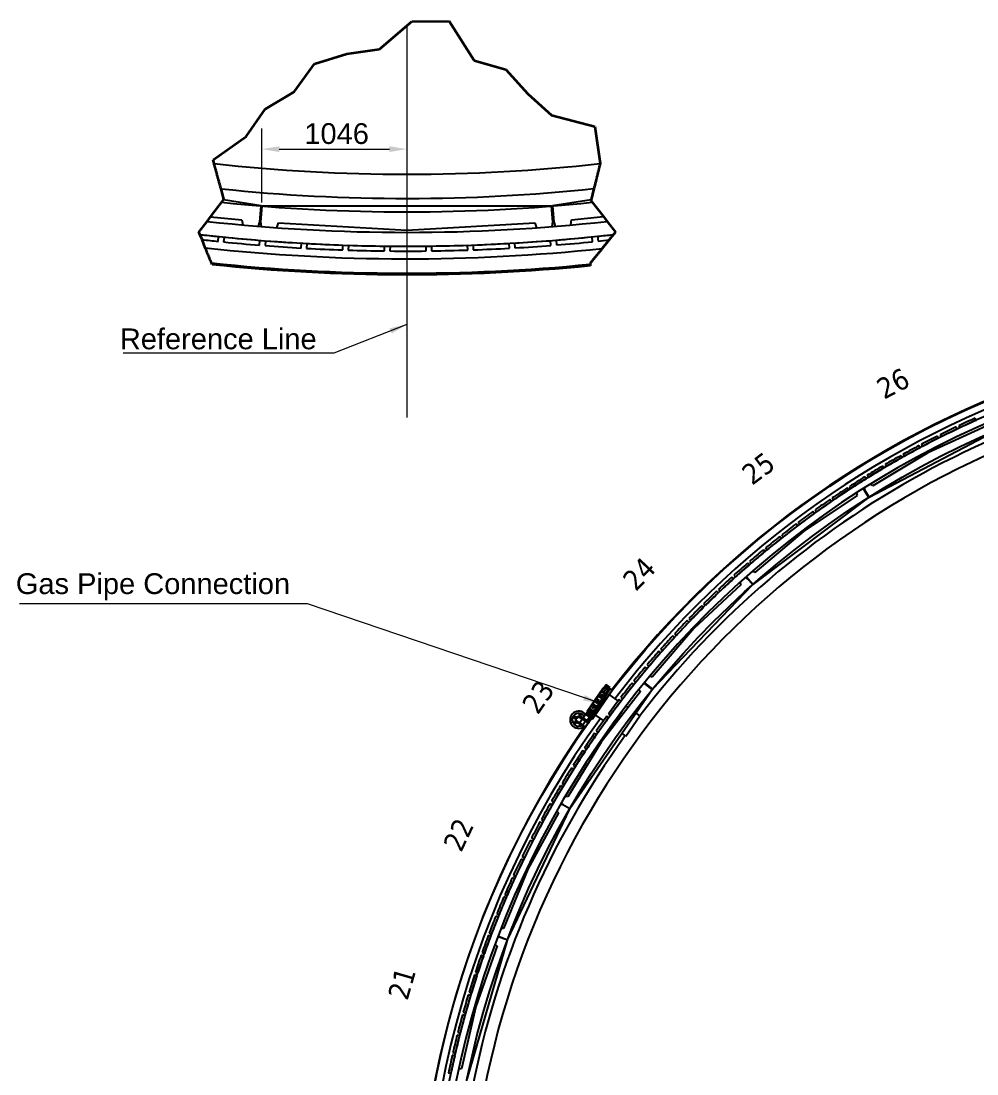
# Model space of a CAD drawing. Header units: millimetres. Extents: x -360063 to 84100, y -179792 to 59400.
# Drawn here: x 30198 to 44001, y 22949 to 38153 of the extents above; entities that cross this region are included whole.
import ezdxf

# ---------------------------------------------------------------- set-up
doc = ezdxf.new("R2010")
doc.units = ezdxf.units.MM
doc.header["$LTSCALE"] = 100
doc.linetypes.add('CHAIN', pattern=[0.3543, 0.2362, -0.0295, 0.0591, -0.0295])
doc.layers.add('4003-AREA-05_F-Foundation', color=7, linetype='Continuous', lineweight=25, true_color=0xadadad)
doc.layers.add('As-Build', color=1, linetype='Continuous', lineweight=18, true_color=0xff0000)
for name, color, linetype, lineweight in [('4003-AREA-05_T-Tank', 7, 'Continuous', 25), ('Break Line', 7, 'Continuous', 35), ('Dimension', 7, 'Continuous', 18), ('Sketch Geometry', 7, 'Continuous', 18), ('Symbol', 7, 'Continuous', 18), ('Visible', 7, 'Continuous', 25)]:
    doc.layers.add(name, color=color, linetype=linetype, lineweight=lineweight)
doc.styles.add('Text Style175', font='tahoma.ttf')
doc.styles.add('Title', font='arial.ttf')
doc.dimstyles.new('Default - Method 2a$7', dxfattribs={"dimscale": 100, "dimtxt": 3, "dimasz": 2.5, "dimexe": 3, "dimexo": 0.5, "dimgap": 0.7, "dimtad": 0, "dimtoh": 1, "dimdec": 1, "dimrnd": 1e-08, "dimtxsty": 'Title', "dimcen": 0.09, "dimdle": 10, "dimclrd": 256, "dimclre": 256, "dimclrt": 7, "dimazin": 2, "dimtfac": 0.833333, "dimtdec": 1, "dimtmove": 0, "dimatfit": 3, "dimfxl": 1, "dimtolj": 1, "dimlwd": -1, "dimlwe": -1, "dimarcsym": 0})
doc.dimstyles.new('Default - Method 2b', dxfattribs={"dimscale": 100, "dimtxt": 3, "dimasz": 2.5, "dimexe": 3, "dimexo": 0.5, "dimgap": 0.7, "dimtad": 0, "dimtoh": 1, "dimdec": 1, "dimrnd": 1e-08, "dimtxsty": 'Title', "dimcen": 0.09, "dimdle": 10, "dimclrd": 256, "dimclre": 256, "dimclrt": 7, "dimadec": 0, "dimazin": 2, "dimtfac": 0.833333, "dimtdec": 1, "dimtmove": 0, "dimatfit": 3, "dimfxl": 1, "dimtolj": 1, "dimlwd": -1, "dimlwe": -1, "dimarcsym": 0})

# ---------------------------------------------------------------- blocks, each defined once
blk = doc.blocks.new('*D45')
at = {"layer": 'Defpoints', "color": 0, "transparency": 16777216}
for p in [(35768, 36304), (35768, 36304), (33677, 35482)]:
    blk.add_point(p, dxfattribs=at)
at = {"layer": 'Dimension', "transparency": 16777216}
for p, q in [((33677, 35532), (33677, 36604)), ((33927, 36304), (35518, 36304))]:
    blk.add_line(p, q, dxfattribs=at)
for points in [[(33927, 36345), (33927, 36262), (33677, 36304)], [(35518, 36345), (35518, 36262), (35768, 36304)]]:
    blk.add_solid(points, dxfattribs=at)
at = {"layer": 'Dimension', "color": 7, "transparency": 16777216, "insert": (34289, 36374), "char_height": 300, "attachment_point": 7, "style": 'Title'}
blk.add_mtext('\\A1;1046', dxfattribs=at)

msp = doc.modelspace()

# ---------------------------------------------------------------- linework, layer by layer
at = {"layer": '4003-AREA-05_F-Foundation'}
msp.add_circle((49408.48, 20262.41), 13475, dxfattribs=at)
msp.add_arc((35768.07, 61461.8), 26950, 263.993521, 275.636943, dxfattribs=at)
at = {"layer": '4003-AREA-05_T-Tank'}
msp.add_circle((49408.48, 20262.41), 13032, dxfattribs=at)
msp.add_arc((35768.07, 61461.8), 26064, 264.107719, 275.898938, dxfattribs=at)
at = {"layer": 'As-Build', "linetype": 'CHAIN', "ltscale": 23.990969}
msp.add_line((35768.07, 37771.02), (35768.07, 33501.57), dxfattribs=at)
at = {"layer": 'Break Line'}
for p, q in [((35374.91, 37746.79), (35840.82, 38145.48)), ((35840.82, 38145.48), (36378.4, 38153.27)), ((36378.4, 38153.27), (36743.01, 37583.23)), ((34904.22, 37677.76), (35374.91, 37746.79)), ((34437.69, 37534.77), (34904.22, 37677.76)), ((36743.01, 37583.23), (37198.24, 37455.61)), ((34140.14, 37131.27), (34437.69, 37534.77)), ((37198.24, 37455.61), (37517.5, 37102.68)), ((33722.33, 36882.11), (34140.14, 37131.27)), ((37517.5, 37102.68), (37857.06, 36796.31)), ((33450.88, 36484.31), (33722.33, 36882.11)), ((37857.06, 36796.31), (38485.68, 36631.5)), ((38485.68, 36631.5), (38559.05, 36094.87)), ((32970.07, 36149.35), (33450.88, 36484.31)), ((32985.52, 36093.95), (32970.07, 36149.35)), ((33128.07, 35582.82), (33086.7, 35731.13)), ((38470.15, 35733.3), (38430.78, 35573.88)), ((33119.58, 35571.57), (33128.07, 35582.82)), ((32935.78, 35327.93), (33119.58, 35571.57)), ((38430.78, 35573.88), (38427.5, 35560.59)), ((38427.5, 35560.59), (38607.9, 35328.71)), ((32884.53, 35259.99), (32935.78, 35327.93)), ((38607.9, 35328.71), (38660.59, 35260.98)), ((32767.21, 35104.48), (32884.53, 35259.99)), ((38660.59, 35260.98), (38782.35, 35104.48)), ((32781.11, 35070.29), (32767.21, 35104.48)), ((32811.12, 34996.48), (32781.11, 35070.29)), ((32859.08, 34878.48), (32811.12, 34996.48)), ((38691.31, 34992.73), (38590.66, 34869.17)), ((38754.44, 35070.22), (38691.31, 34992.73)), ((38782.35, 35104.48), (38754.44, 35070.22))]:
    msp.add_line(p, q, dxfattribs=at)
for points, weights in [([(33086.7, 35731.13), (33035.77, 35913.78), (32985.52, 36093.95)], [1, 1.00002861847, 1.00000351377]), ([(38559.18, 36093.89), (38514.97, 35914.82), (38470.15, 35733.3)], [1.00000357589, 1.0000279061, 1]), ([(38559.05, 36094.87), (38559.12, 36094.38), (38559.18, 36093.89)], [1.00000303169, 1.0000030938, 1.00000315553]), ([(32956.53, 34638.75), (32907.6, 34759.12), (32859.08, 34878.48)], [1, 1.0000116069, 1]), ([(38590.66, 34869.17), (38502.12, 34760.47), (38412.91, 34650.96)], [1, 1.00001573126, 1.0000039749]), ([(38412.91, 34650.96), (38416.62, 34636.75), (38420.34, 34622.53)], [1.0000020455, 1.00000117126, 1])]:
    msp.add_rational_spline(points, weights, degree=2, dxfattribs=at)
at = {"layer": 'Sketch Geometry'}
msp.add_line((35768.07, 38083.22), (35768.07, 32427.84), dxfattribs=at)
for radius in [13475, 13032]:
    msp.add_circle((49408.48, 20262.41), radius, dxfattribs=at)
for radius, start, end in [(26064, 264.107719, 275.898938), (26950, 263.993521, 275.636943)]:
    msp.add_arc((35768.07, 61461.8), radius, start, end, dxfattribs=at)
at = {"layer": 'Visible'}
for p, q in [((33664.68, 35482.98), (33119.58, 35571.57)), ((33646.11, 35252.98), (33664.68, 35482.98)), ((33676.64, 35482.01), (33658.07, 35252.01)), ((37859.5, 35482.01), (33676.64, 35482.01)), ((37878.07, 35252.01), (37859.5, 35482.01)), ((38430.78, 35573.88), (37871.46, 35482.98)), ((37871.46, 35482.98), (37890.03, 35252.98)), ((32935.78, 35327.93), (33387.51, 35280.82)), ((33387.51, 35280.82), (33400.01, 35208.38)), ((38136.13, 35208.38), (38148.63, 35280.82)), ((38148.63, 35280.82), (38607.9, 35328.71)), ((33626.14, 35188.97), (33646.11, 35252.98)), ((33658.07, 35252.01), (33667.51, 35185.63)), ((33893.82, 35168.51), (33917.78, 35238.01)), ((33917.78, 35238.01), (35768.07, 35132.01)), ((35768.07, 35132.01), (37618.35, 35238.01)), ((37618.35, 35238.01), (37642.31, 35168.51)), ((37868.63, 35185.63), (37878.07, 35252.01)), ((37890.03, 35252.98), (37910, 35188.97)), ((33042.39, 34971.66), (33049.45, 35041.3)), ((33129.04, 35033.23), (33121.98, 34963.59)), ((33641.75, 34916.82), (33647.23, 34986.61)), ((33726.99, 34980.34), (33721.5, 34910.56)), ((37850.48, 34913.34), (37844.9, 34983.12)), ((37924.65, 34989.5), (37930.22, 34919.72)), ((38449.93, 34967.19), (38442.77, 35036.82)), ((38522.35, 35045), (38529.51, 34975.36)), ((34242.19, 34875.55), (34246.1, 34945.44)), ((34325.97, 34940.98), (34322.07, 34871.09)), ((34843.42, 34847.86), (34845.74, 34917.82)), ((34925.7, 34915.16), (34923.37, 34845.2)), ((35445.11, 34833.76), (35445.86, 34903.75)), ((35525.85, 34902.9), (35525.11, 34832.91)), ((36046.98, 34833.26), (36046.14, 34903.25)), ((36126.13, 34904.21), (36126.97, 34834.22)), ((36648.7, 34846.36), (36646.28, 34916.32)), ((36726.23, 34919.09), (36728.65, 34849.13)), ((37249.97, 34873.06), (37245.97, 34942.95)), ((37325.83, 34947.52), (37329.84, 34877.63)), ((43989.7, 32386.57), (43975.47, 32418.55)), ((42445.47, 31278.19), (44297.31, 32250.19)), ((44133.85, 32302.18), (43290.06, 31919.14)), ((43717.09, 32261.01), (43702.13, 32292.66)), ((43738.3, 32309.75), (43753.25, 32278.1)), ((43447.38, 32129.33), (43431.71, 32160.63)), ((43467.48, 32178.53), (43483.15, 32147.23)), ((43180.71, 31991.58), (43164.35, 32022.52)), ((43199.7, 32041.22), (43216.07, 32010.28)), ((43290.06, 31919.14), (42495.53, 31442.25)), ((42917.23, 31847.84), (42900.17, 31878.4)), ((42935.1, 31897.9), (42952.16, 31867.34)), ((42657.07, 31698.18), (42639.32, 31728.35)), ((42673.79, 31748.63), (42691.54, 31718.47)), ((42400.35, 31542.68), (42381.92, 31572.44)), ((42415.93, 31593.5), (42434.36, 31563.74)), ((42147.21, 31381.42), (42128.12, 31410.76)), ((42161.64, 31432.58), (42180.73, 31403.24)), ((42259.42, 31335.05), (42270.72, 31300.07)), ((42378.73, 31372.49), (42355.02, 31396.19)), ((42372.56, 31407.29), (42383.8, 31375.7)), ((42440.4, 31274.98), (42378.73, 31372.49)), ((42383.8, 31375.7), (42445.47, 31278.19)), ((42495.53, 31442.25), (42468.77, 31467.45)), ((40768.48, 30018.5), (42440.4, 31274.98)), ((42270.72, 31300.07), (41499.3, 30786.64)), ((41897.78, 31214.48), (41878.03, 31243.38)), ((41911.05, 31265.95), (41930.8, 31237.05)), ((41652.19, 31041.95), (41631.79, 31070.39)), ((41664.29, 31093.7), (41684.69, 31065.26)), ((41410.56, 30863.91), (41389.52, 30891.88)), ((41421.49, 30915.92), (41442.53, 30887.95)), ((41499.3, 30786.64), (40791.57, 30188.46)), ((41182.76, 30732.7), (41204.43, 30705.21)), ((41173.01, 30680.45), (41151.35, 30707.94)), ((40939.67, 30491.67), (40917.39, 30518.66)), ((40948.24, 30544.13), (40970.52, 30517.13)), ((40710.66, 30297.67), (40687.78, 30324.15)), ((40718.04, 30350.3), (40740.93, 30323.82)), ((40486.09, 30098.54), (40462.61, 30124.5)), ((40492.28, 30151.33), (40515.76, 30125.37)), ((40687.47, 30100.87), (40660.26, 30120.46)), ((40675.8, 30134.22), (40691.96, 30104.85)), ((40791.57, 30188.46), (40761.12, 30209.05)), ((39315.28, 28506.09), (40763.99, 30014.52)), ((40592.47, 30012.06), (39913.42, 29381.52)), ((40575.71, 30044.77), (40592.47, 30012.06)), ((40763.99, 30014.52), (40687.47, 30100.87)), ((40691.96, 30104.85), (40768.48, 30018.5)), ((40266.08, 29894.39), (40242.02, 29919.81)), ((40271.07, 29947.3), (40295.13, 29921.88)), ((40050.74, 29685.31), (40026.11, 29710.18)), ((40054.53, 29738.33), (40079.16, 29713.46)), ((39842.77, 29524.51), (39867.95, 29500.2)), ((39913.42, 29381.52), (39310.81, 28677.56)), ((39840.17, 29471.43), (39814.99, 29495.73)), ((39634.5, 29252.83), (39608.77, 29276.57)), ((39635.9, 29305.97), (39661.62, 29282.23)), ((39433.82, 29029.65), (39407.56, 29052.8)), ((39434.01, 29082.8), (39460.27, 29059.66)), ((39238.23, 28801.99), (39211.46, 28824.54)), ((39237.23, 28855.13), (39264, 28832.59)), ((39047.84, 28569.97), (39020.56, 28591.9)), ((39045.63, 28623.07), (39072.91, 28601.14)), ((39222.12, 28574.41), (39192.12, 28589.38)), ((39205.24, 28605.45), (39225.91, 28579.05)), ((39310.81, 28677.56), (39277.45, 28692.99)), ((38123.54, 26780.15), (39311.49, 28501.44)), ((38604.62, 28519.42), (38372.87, 28183.63)), ((38418.57, 28093.16), (38705.41, 28508.78)), ((38430.82, 28130.27), (38675.06, 28484.17)), ((38433.29, 28128.57), (38677.53, 28482.47)), ((38452.8, 28082.9), (38727.15, 28480.42)), ((38546.18, 28423.3), (38554.87, 28435.89)), ((38552.26, 28381.94), (38591.24, 28438.42)), ((38580.87, 28473.57), (38554.87, 28435.89)), ((38597.82, 28433.87), (38558.85, 28377.4)), ((39142.59, 28471.51), (38573.48, 27740.2)), ((38604.33, 28457.39), (38580.87, 28473.57)), ((38581.82, 28474.95), (38594.83, 28493.79)), ((38605.28, 28458.76), (38581.82, 28474.95)), ((38616.92, 28525.8), (38594.83, 28493.79)), ((38602.78, 28455.15), (38632.61, 28498.37)), ((38607.91, 28517.15), (38604.62, 28519.42)), ((38641.14, 28565.3), (38606.79, 28515.53)), ((38608.36, 28398.97), (38634.37, 28436.65)), ((38639.2, 28493.83), (38609.37, 28450.6)), ((38634.37, 28436.65), (38610.91, 28452.84)), ((38635.32, 28438.03), (38611.86, 28454.22)), ((38616.92, 28525.8), (38619.45, 28529.48)), ((38640.37, 28509.61), (38616.92, 28525.8)), ((38636.42, 28554.07), (38619.45, 28529.48)), ((38648.32, 28456.87), (38635.32, 28438.03)), ((38660.37, 28537.54), (38636.42, 28554.07)), ((38640.33, 28509.55), (38656.47, 28532.94)), ((38644.83, 28570.65), (38641.14, 28565.3)), ((38698.75, 28525.53), (38641.14, 28565.3)), ((38702.44, 28530.88), (38644.83, 28570.65)), ((38663.06, 28528.4), (38646.91, 28505.01)), ((38670.41, 28488.88), (38646.96, 28505.07)), ((38648.32, 28456.87), (38670.41, 28488.88)), ((38664.4, 28475.77), (38698.75, 28525.53)), ((38668.81, 28475.12), (38665.52, 28477.39)), ((38689.92, 28517.15), (38665.98, 28533.67)), ((38672.95, 28492.56), (38670.41, 28488.88)), ((38672.95, 28492.56), (38689.92, 28517.15)), ((38675.06, 28484.17), (38677.53, 28482.47)), ((38698.75, 28525.53), (38702.44, 28530.88)), ((38705.41, 28508.78), (38724.34, 28495.72)), ((39120.8, 28501.1), (39142.59, 28471.51)), ((39311.49, 28501.44), (39222.12, 28574.41)), ((39225.91, 28579.05), (39315.28, 28506.09)), ((38443.86, 28224.87), (38482.83, 28281.34)), ((38482.53, 28331.08), (38454.41, 28290.33)), ((38477.86, 28274.14), (38454.41, 28290.33)), ((38482.53, 28331.08), (38485.58, 28335.5)), ((38485.58, 28335.5), (38509.04, 28319.32)), ((38496.46, 28301.08), (38538.64, 28362.21)), ((38502.6, 28360.16), (38505.65, 28364.58)), ((38526.06, 28343.97), (38502.6, 28360.16)), ((38545.23, 28357.66), (38503.04, 28296.54)), ((38533.78, 28405.34), (38505.65, 28364.58)), ((38507.9, 28253.41), (38536.03, 28294.16)), ((38515.62, 28314.77), (38539.08, 28298.58)), ((38556.1, 28323.24), (38532.64, 28339.43)), ((38557.24, 28389.15), (38533.78, 28405.34)), ((38539.08, 28298.58), (38536.03, 28294.16)), ((38569.63, 28407.11), (38546.18, 28423.3)), ((38559.15, 28327.66), (38556.1, 28323.24)), ((38559.15, 28327.66), (38587.28, 28368.42)), ((38587.28, 28368.42), (38563.82, 28384.61)), ((38599.67, 28386.38), (38576.22, 28402.57)), ((38608.36, 28398.97), (38599.67, 28386.38)), ((38821.76, 28337.72), (38690.97, 28427.99)), ((38862.74, 28333.7), (38834.97, 28355.01)), ((38859.33, 28386.74), (38887.09, 28365.43)), ((38313.68, 28090.82), (38377.88, 28183.85)), ((38368.73, 28166.19), (38351.76, 28141.6)), ((38405.26, 28104.68), (38351.76, 28141.6)), ((38368.73, 28166.19), (38371.27, 28169.86)), ((38393.36, 28201.87), (38371.27, 28169.86)), ((38394.72, 28153.68), (38371.27, 28169.86)), ((38435.49, 28144.08), (38371.29, 28051.06)), ((38376.16, 28181.36), (38372.87, 28183.63)), ((38377.88, 28183.85), (38379.94, 28182.43)), ((38378.62, 28130.35), (38394.77, 28153.74)), ((38401.35, 28149.19), (38385.21, 28125.8)), ((38393.36, 28201.87), (38406.36, 28220.71)), ((38424.76, 28132.94), (38401.31, 28149.13)), ((38402.48, 28164.92), (38432.31, 28208.14)), ((38405.26, 28104.68), (38422.23, 28129.27)), ((38406.36, 28220.71), (38429.82, 28204.53)), ((38433.32, 28259.77), (38407.31, 28222.09)), ((38430.77, 28205.9), (38407.31, 28222.09)), ((38438.9, 28203.6), (38409.07, 28160.37)), ((38424.76, 28132.94), (38422.23, 28129.27)), ((38424.76, 28132.94), (38446.85, 28164.95)), ((38430.82, 28130.27), (38433.29, 28128.57)), ((38433.32, 28259.77), (38442.01, 28272.37)), ((38433.43, 28145.5), (38435.49, 28144.08)), ((38437.06, 28139.32), (38433.77, 28141.6)), ((38436.4, 28199.98), (38459.86, 28183.79)), ((38460.81, 28185.17), (38437.35, 28201.36)), ((38442.01, 28272.37), (38465.46, 28256.18)), ((38459.86, 28183.79), (38446.85, 28164.95)), ((38489.42, 28276.8), (38450.44, 28220.33)), ((38460.81, 28185.17), (38486.82, 28222.85)), ((38472.05, 28251.63), (38495.51, 28235.44)), ((38507.9, 28253.41), (38484.45, 28269.59)), ((38495.51, 28235.44), (38486.82, 28222.85)), ((38609.77, 28051.96), (38488.98, 28135.33)), ((38615.65, 27808.3), (38877.73, 28188.05)), ((38678.42, 28146.26), (38706.66, 28125.58)), ((38962.76, 28240.42), (38933, 28260.95)), ((39135.4, 28121.27), (39076.95, 28161.61)), ((38204.42, 28049.59), (38201.3, 28045.06)), ((38206.65, 28041.37), (38201.3, 28045.06)), ((38206.65, 28058.98), (38201.54, 28051.57)), ((38263.13, 28009.07), (38201.54, 28051.57)), ((38222.66, 28082.17), (38206.65, 28058.98)), ((38206.65, 28058.98), (38264.26, 28019.22)), ((38209.77, 28045.89), (38206.65, 28041.37)), ((38212, 28037.68), (38206.65, 28041.37)), ((38215.12, 28042.2), (38212, 28037.68)), ((38248.66, 28019.06), (38248.37, 28018.64)), ((38248.37, 28018.64), (38319.36, 27969.65)), ((38257.63, 28012.25), (38253.37, 28006.08)), ((38253.37, 28006.08), (38313.45, 27964.62)), ((38268.24, 28016.47), (38263.13, 28009.07)), ((38263.13, 28009.07), (38312.78, 27974.8)), ((38264.26, 28019.22), (38299.87, 28070.81)), ((38267.32, 28017.11), (38264.26, 28019.22)), ((38304.96, 28074.97), (38265.76, 28018.19)), ((38267.32, 28017.11), (38310.93, 27987.02)), ((38270.53, 28098.73), (38280.76, 28113.54)), ((38276.3, 28094.75), (38270.53, 28098.73)), ((38299.87, 28070.81), (38270.65, 28090.97)), ((38272.3, 27993.02), (38271.73, 27992.19)), ((38282.84, 27984.53), (38271.73, 27992.19)), ((38276.3, 28094.75), (38272.71, 28089.55)), ((38295.78, 28081.31), (38276.3, 28094.75)), ((38404.21, 28028.34), (38280.76, 28113.54)), ((38283.41, 27985.35), (38282.84, 27984.53)), ((38293.96, 27976.86), (38282.84, 27984.53)), ((38294.52, 27977.68), (38293.96, 27976.86)), ((38362.33, 28035.38), (38295.78, 28081.31)), ((38350.12, 28043.8), (38310.93, 27987.02)), ((38338.75, 27967.82), (38310.93, 27987.02)), ((38317.9, 27982.21), (38312.78, 27974.8)), ((38386.17, 28018.92), (38346.98, 27962.14)), ((38389.05, 28016.94), (38349.86, 27960.15)), ((38377.94, 28024.6), (38362.33, 28035.38)), ((38377.94, 28024.6), (38386.17, 28018.92)), ((38393.99, 28013.53), (38386.17, 28018.92)), ((38393.99, 28013.53), (38404.21, 28028.34)), ((38418.57, 28093.16), (38437.5, 28080.09)), ((38774.01, 28048.33), (38610.71, 27811.71)), ((38683.02, 28093.31), (38654.79, 28113.99)), ((38933.41, 27828.6), (39135.4, 28121.27)), ((38337.34, 27957.85), (38312.78, 27974.8)), ((38317.71, 27970.79), (38313.45, 27964.62)), ((38319.64, 27970.06), (38316.52, 27965.54)), ((38321.87, 27961.85), (38316.52, 27965.54)), ((38324.99, 27966.37), (38321.87, 27961.85)), ((38327.22, 27958.15), (38321.87, 27961.85)), ((38330.34, 27962.68), (38327.22, 27958.15)), ((38342.45, 27965.26), (38337.34, 27957.85)), ((38337.34, 27957.85), (38344.33, 27953.02)), ((38338.75, 27967.82), (38346.98, 27962.14)), ((38349.45, 27960.43), (38344.33, 27953.02)), ((38346.98, 27962.14), (38349.86, 27960.15)), ((38508.79, 27848.92), (38480.09, 27868.96)), ((38502.99, 27901.76), (38531.69, 27881.72)), ((38722.72, 27974.01), (38720.9, 27975.27)), ((38744.01, 27959.32), (38727.66, 27970.6)), ((38933.41, 27828.6), (38874.97, 27868.94)), ((38573.48, 27740.2), (38091.61, 26948.68)), ((38610.71, 27811.71), (38615.65, 27808.3)), ((38340.12, 27600.66), (38310.98, 27620.04)), ((38333.13, 27653.35), (38362.27, 27633.96)), ((38168.93, 27401.16), (38198.5, 27382.44)), ((38177.11, 27348.64), (38147.53, 27367.36)), ((38019.83, 27093.01), (37989.84, 27111.06)), ((38010.47, 27145.33), (38040.46, 27127.28)), ((38091.61, 26948.68), (38056.21, 26958.56)), ((37224.1, 24885.38), (38120.54, 26774.95)), ((37868.37, 26833.89), (37837.98, 26851.25)), ((37857.83, 26885.98), (37888.22, 26868.62)), ((38020.62, 26832.63), (37988.6, 26842.6)), ((37998.98, 26860.57), (38023.62, 26837.83)), ((38120.54, 26774.95), (38020.62, 26832.63)), ((38023.62, 26837.83), (38123.54, 26780.15)), ((37958.63, 26718.31), (37514.21, 25905.18)), ((37711.09, 26623.25), (37741.86, 26606.58)), ((37932.37, 26744.03), (37958.63, 26718.31)), ((37722.81, 26571.41), (37692.03, 26588.08)), ((37583.21, 26305.71), (37552.07, 26321.68)), ((37570.33, 26357.27), (37601.47, 26341.3)), ((37449.66, 26036.92), (37418.16, 26052.19)), ((37435.61, 26088.18), (37467.1, 26072.92)), ((37514.21, 25905.18), (37165.56, 25046.61)), ((37322.21, 25765.18), (37290.38, 25779.73)), ((37307.01, 25816.11), (37338.84, 25801.56)), ((37200.94, 25490.63), (37168.78, 25504.46)), ((37184.59, 25541.21), (37216.74, 25527.38)), ((37068.41, 25263.61), (37100.87, 25250.51)), ((37085.9, 25213.42), (37053.44, 25226.51)), ((36977.16, 24933.67), (36944.41, 24946.03)), ((36958.54, 24983.45), (36991.28, 24971.09)), ((37088.26, 24944.78), (37116.22, 24926.28)), ((37165.56, 25046.61), (37129.03, 25050.68)), ((36640.28, 22870.86), (37221.98, 24879.77)), ((37071.25, 24797.89), (36763.03, 23923.99)), ((37041.21, 24819.06), (37071.25, 24797.89)), ((37114.1, 24920.67), (37080.9, 24925.37)), ((37221.98, 24879.77), (37114.1, 24920.67)), ((37116.22, 24926.28), (37224.1, 24885.38)), ((36874.76, 24651.53), (36841.75, 24663.15)), ((36855.03, 24700.88), (36888.04, 24689.27)), ((36778.77, 24367.16), (36745.5, 24378.03)), ((36757.92, 24416.05), (36791.19, 24405.18)), ((36689.23, 24080.68), (36655.73, 24090.8)), ((36667.29, 24129.09), (36700.79, 24118.98)), ((36763.03, 23923.99), (36556.63, 23020.61)), ((36606.19, 23792.26), (36572.46, 23801.61)), ((36583.15, 23840.16), (36616.88, 23830.81)), ((36529.69, 23502.03), (36495.76, 23510.62)), ((36505.58, 23549.4), (36539.5, 23540.81)), ((36459.76, 23210.15), (36425.65, 23217.97)), ((36434.59, 23256.96), (36468.7, 23249.14)), ((36370.22, 22962.99), (36404.51, 22955.95)), ((36556.63, 23020.61), (36519.92, 23018.77))]:
    msp.add_line(p, q, dxfattribs=at)
for centre, radius, start, end in [((35768.07, 61461.8), 25520, 263.740368, 276.27868), ((35768.07, 61461.8), 25870, 264.050746, 275.995385), ((35768.07, 61461.8), 26360, 263.7198, 276.299843), ((35768.07, 61461.8), 26560, 263.542816, 276.455912), ((35768.07, 61461.8), 26560, 263.542816, 264.125052), ((35768.07, 61461.8), 26630, 263.624826, 264.125279), ((35768.07, 61461.8), 26560, 264.29763, 265.420016), ((35768.07, 61461.8), 26560, 265.592594, 266.71498), ((35768.07, 61461.8), 26560, 273.362378, 274.484764), ((35768.07, 61461.8), 26560, 274.657342, 275.779728), ((35768.07, 61461.8), 26560, 275.952306, 276.455912), ((35768.07, 61461.8), 26630, 275.952079, 276.302211), ((35768.07, 61461.8), 26742.01, 263.755027, 276.058805), ((35768.07, 61461.8), 26630, 264.297403, 265.420243), ((35768.07, 61461.8), 26630, 265.592367, 266.715207), ((35768.07, 61461.8), 26630, 266.887331, 268.010171), ((35768.07, 61461.8), 26560, 266.887558, 268.009944), ((35768.07, 61461.8), 26630, 268.182295, 269.305135), ((35768.07, 61461.8), 26560, 268.182522, 269.304908), ((35768.07, 61461.8), 26630, 269.477259, 270.600099), ((35768.07, 61461.8), 26560, 269.477486, 270.599872), ((35768.07, 61461.8), 26560, 270.77245, 271.894836), ((35768.07, 61461.8), 26630, 270.772223, 271.895063), ((35768.07, 61461.8), 26560, 272.067414, 273.1898), ((35768.07, 61461.8), 26630, 272.067187, 273.190027), ((35768.07, 61461.8), 26630, 273.362151, 274.484991), ((35768.07, 61461.8), 26630, 274.657115, 275.779955), ((35768.07, 61461.8), 26970, 264.016232, 275.643687), ((49408.48, 20262.41), 13485, 5.18567, 142.383326), ((49408.48, 20262.41), 13371, 4.920734, 142.675841), ((49408.48, 20262.41), 13280, 199.616559, 192.471131), ((49408.48, 20262.41), 13180, 199.64567, 192.458408), ((49408.48, 20262.41), 12935, 94.60252, 142.584334), ((49408.48, 20262.41), 12760, 92.147566, 221.208477), ((49408.48, 20262.41), 13315, 114.081575, 115.204415), ((49408.48, 20262.41), 13280, 114.081802, 115.204188), ((49408.48, 20262.41), 13315, 115.376539, 116.499379), ((49408.48, 20262.41), 13280, 115.376766, 116.499153), ((49408.48, 20262.41), 13315, 116.671503, 117.794343), ((49408.48, 20262.41), 13280, 116.67173, 117.794117), ((49408.48, 20262.41), 13315, 117.966467, 119.089307), ((49408.48, 20262.41), 13280, 117.966694, 119.089081), ((49408.48, 20262.41), 13315, 119.261431, 120.384271), ((49408.48, 20262.41), 13280, 119.261658, 120.384045), ((49408.48, 20262.41), 13315, 120.556395, 121.679235), ((49408.48, 20262.41), 13280, 120.556622, 121.679009), ((49408.48, 20262.41), 13315, 121.85136, 122.974199), ((49408.48, 20262.41), 13280, 121.851586, 122.973973), ((49408.48, 20262.41), 13315, 123.146324, 124.269164), ((49408.48, 20262.41), 13280, 123.14655, 124.268937), ((49408.48, 20262.41), 13315, 124.441288, 125.564128), ((49408.48, 20262.41), 13280, 124.441514, 125.563901), ((49408.48, 20262.41), 13315, 125.736252, 126.859092), ((49408.48, 20262.41), 13280, 125.736478, 126.858865), ((49408.48, 20262.41), 13315, 127.031216, 128.154056), ((49408.48, 20262.41), 13280, 127.031442, 128.153829), ((49408.48, 20262.41), 13315, 128.32618, 129.44902), ((49408.48, 20262.41), 13280, 128.326406, 129.448793), ((49408.48, 20262.41), 13315, 129.621144, 130.743984), ((49408.48, 20262.41), 13280, 129.621371, 130.743757), ((49408.48, 20262.41), 13315, 130.916108, 132.038948), ((49408.48, 20262.41), 13280, 130.916335, 132.038721), ((49408.48, 20262.41), 13315, 132.211072, 133.333912), ((49408.48, 20262.41), 13280, 132.211299, 133.333685), ((49408.48, 20262.41), 13315, 133.506036, 134.628876), ((49408.48, 20262.41), 13280, 133.506263, 134.628649), ((49408.48, 20262.41), 13315, 134.801, 135.92384), ((49408.48, 20262.41), 13280, 134.801227, 135.923613), ((49408.48, 20262.41), 13315, 136.095964, 137.218804), ((49408.48, 20262.41), 13280, 136.096191, 137.218577), ((49408.48, 20262.41), 13315, 137.390928, 138.513768), ((49408.48, 20262.41), 13280, 137.391155, 138.513541), ((49408.48, 20262.41), 13315, 138.685892, 139.808732), ((49408.48, 20262.41), 13280, 138.686119, 139.808505), ((49408.48, 20262.41), 13315, 139.980856, 141.103696), ((49408.48, 20262.41), 13280, 139.981083, 141.103469), ((49408.48, 20262.41), 13315, 141.27582, 142.39866), ((38673.23, 28456.88), 11, 71.215071, 145.388451), ((38718.1, 28486.67), 11, 325.388451, 55.388451), ((49408.48, 20262.41), 13280, 141.276047, 142.398433), ((49408.48, 20262.41), 13315, 142.570784, 143.693624), ((49408.48, 20262.41), 13280, 142.571011, 143.693397), ((38250.82, 28063.13), 125, 38.650194, 305.267687), ((38250.82, 28063.13), 93.13, 131.089002, 162.774671), ((38250.82, 28063.13), 94, 94.14684, 127.716833), ((38250.82, 28063.13), 93.13, 59.089002, 90.774671), ((38250.82, 28063.13), 94, 32.870137, 55.716833), ((38455.69, 28141.66), 11, 145.388451, 219.561831), ((49408.48, 20262.41), 13371, 144.200542, 188.850699), ((38250.82, 28063.13), 94, 166.14684, 199.716834), ((38250.82, 28063.13), 93.13, 203.089002, 234.774671), ((38250.82, 28063.13), 94, 238.14684, 271.716833), ((38250.82, 28063.13), 45, 165.594762, 186.314514), ((38250.82, 28063.13), 43.73, 60.636813, 184.354219), ((38250.82, 28063.13), 43.73, 211.798078, 266.344645), ((38251.05, 28062.58), 34.5, 55.388451, 145.388451), ((38250.82, 28063.13), 45, 93.594761, 128.268912), ((38250.82, 28063.13), 45, 237.594761, 267.775989), ((38250.82, 28063.13), 93.13, 275.089002, 295.43294), ((38250.82, 28063.13), 125, 353.293001, 357.393651), ((49408.48, 20262.41), 13485, 144.528026, 144.789352), ((38443.75, 28089.15), 11, 235.388451, 325.388451), ((49408.48, 20262.41), 13315, 143.865748, 144.988588), ((49408.48, 20262.41), 13280, 143.865975, 144.988361), ((49408.48, 20262.41), 13485, 145.197252, 187.057135), ((49408.48, 20262.41), 12935, 144.160495, 194.04137), ((49408.48, 20262.41), 13315, 145.160712, 146.283552), ((49408.48, 20262.41), 13280, 145.160939, 146.283325), ((49408.48, 20262.41), 13315, 146.455676, 147.578516), ((49408.48, 20262.41), 13280, 146.455903, 147.578289), ((49408.48, 20262.41), 13315, 147.75064, 148.87348), ((49408.48, 20262.41), 13280, 147.750867, 148.873253), ((49408.48, 20262.41), 13315, 149.045604, 150.168444), ((49408.48, 20262.41), 13280, 149.045831, 150.168217), ((49408.48, 20262.41), 13315, 150.340568, 151.463408), ((49408.48, 20262.41), 13280, 150.340795, 151.463181), ((49408.48, 20262.41), 13315, 151.635532, 152.758372), ((49408.48, 20262.41), 13280, 151.635759, 152.758145), ((49408.48, 20262.41), 13315, 152.930496, 154.053336), ((49408.48, 20262.41), 13280, 152.930723, 154.053109), ((49408.48, 20262.41), 13315, 154.22546, 155.3483), ((49408.48, 20262.41), 13280, 154.225687, 155.348073), ((49408.48, 20262.41), 13315, 155.520424, 156.643264), ((49408.48, 20262.41), 13280, 155.520651, 156.643037), ((49408.48, 20262.41), 13315, 156.815388, 157.938228), ((49408.48, 20262.41), 13280, 156.815615, 157.938001), ((49408.48, 20262.41), 13315, 158.110352, 159.233192), ((49408.48, 20262.41), 13280, 158.110579, 159.232965), ((49408.48, 20262.41), 13315, 159.405316, 160.528156), ((49408.48, 20262.41), 13280, 159.405543, 160.527929), ((49408.48, 20262.41), 13315, 160.70028, 161.82312), ((49408.48, 20262.41), 13280, 160.700507, 161.822894), ((49408.48, 20262.41), 13315, 161.995244, 163.118084), ((49408.48, 20262.41), 13280, 161.995471, 163.117858), ((49408.48, 20262.41), 13315, 163.290208, 164.413048), ((49408.48, 20262.41), 13280, 163.290435, 164.412822), ((49408.48, 20262.41), 13315, 164.585172, 165.708012), ((49408.48, 20262.41), 13280, 164.585399, 165.707786), ((49408.48, 20262.41), 13315, 165.880137, 167.002976), ((49408.48, 20262.41), 13280, 165.880363, 167.00275), ((49408.48, 20262.41), 13315, 167.175101, 168.29794), ((49408.48, 20262.41), 13280, 167.175327, 168.297714)]:
    msp.add_arc(centre, radius, start, end, dxfattribs=at)
for points in [[(38608.61, 28513.76), (38607.98, 28514.37), (38607.37, 28514.96), (38606.79, 28515.53)], [(38664.4, 28475.77), (38663.66, 28476.11), (38662.89, 28476.47), (38662.11, 28476.84)]]:
    msp.add_open_spline(points, degree=3, dxfattribs=at)
for points, knots in [([(38660.37, 28537.54), (38661.31, 28536.89), (38662.25, 28536.24), (38663.17, 28535.61), (38664.09, 28534.97), (38665.03, 28534.32), (38665.98, 28533.67)], [-0.3360349, -0.3360349, -0.3360349, -0.3360349, 0, 0, 0, 0.3360349, 0.3360349, 0.3360349, 0.3360349]), ([(38194.31, 28113.05), (38193.69, 28113.45), (38193.11, 28113.89), (38191.8, 28115.05), (38191.06, 28115.85), (38189.76, 28117.62), (38189.19, 28118.59), (38188.3, 28120.64), (38187.97, 28121.72), (38187.55, 28123.91), (38187.47, 28125.01), (38187.53, 28127.14), (38187.68, 28128.22), (38188.22, 28130.35), (38188.61, 28131.41), (38189.27, 28132.71), (38189.44, 28133.02), (38189.62, 28133.31)], [3.8355207, 3.8355207, 3.8355207, 3.8355207, 4.05690984, 4.05690984, 4.38821281, 4.38821281, 4.71951578, 4.71951578, 5.05081876, 5.05081876, 5.38212173, 5.38212173, 5.70406684, 5.70406684, 6.02601195, 6.02601195, 6.12527028, 6.12527028, 6.12527028, 6.12527028]), ([(38189.62, 28133.31), (38189.74, 28133.51), (38189.91, 28133.79), (38190.43, 28134.54), (38190.79, 28135.03), (38191.61, 28135.95), (38192.03, 28136.38), (38192.75, 28137.03), (38193.03, 28137.26), (38193.32, 28137.48)], [-0.770210953, -0.770210953, -0.770210953, -0.770210953, -0.583676412, -0.583676412, -0.357782419, -0.357782419, -0.171082253, -0.171082253, -0.061923474, -0.061923474, -0.061923474, -0.061923474]), ([(38244.03, 28156.88), (38244.42, 28156.91), (38244.82, 28156.92), (38245.71, 28156.91), (38246.21, 28156.89), (38247.35, 28156.77), (38247.96, 28156.65), (38248.94, 28156.43), (38249.31, 28156.32), (38249.56, 28156.24)], [-1.8281376, -1.8281376, -1.8281376, -1.8281376, -1.70876501, -1.70876501, -1.554979866, -1.554979866, -1.330335408, -1.330335408, -1.120047128, -1.120047128, -1.120047128, -1.120047128]), ([(38249.56, 28156.24), (38249.89, 28156.14), (38250.22, 28156.03), (38251.58, 28155.5), (38252.58, 28154.97), (38254.41, 28153.74), (38255.24, 28153.03), (38256.7, 28151.5), (38257.38, 28150.62), (38258.53, 28148.71), (38259, 28147.68), (38259.7, 28145.56), (38259.93, 28144.46), (38260.15, 28142.28), (38260.13, 28141.19), (38260, 28140.14), (38259.92, 28139.45), (38259.79, 28138.73), (38259.59, 28138.02)], [-2.06836039, -2.06836039, -2.06836039, -2.06836039, -1.96910206, -1.96910206, -1.64715696, -1.64715696, -1.32521186, -1.32521186, -0.9939089, -0.9939089, -0.66260593, -0.66260593, -0.33130297, -0.33130297, 0, 0, 0, 0.22138917, 0.22138917, 0.22138917, 0.22138917]), ([(38280.84, 28132.3), (38281.03, 28133.01), (38281.27, 28133.7), (38281.97, 28135.31), (38282.5, 28136.26), (38283.78, 28138.04), (38284.53, 28138.88), (38286.2, 28140.36), (38287.13, 28141.01), (38289.08, 28142.08), (38290.1, 28142.5), (38292.15, 28143.1), (38293.22, 28143.29), (38295.42, 28143.44), (38296.54, 28143.39), (38297.99, 28143.17), (38298.32, 28143.1), (38298.66, 28143.02)], [3.8355207, 3.8355207, 3.8355207, 3.8355207, 4.05690984, 4.05690984, 4.38821281, 4.38821281, 4.71951578, 4.71951578, 5.05081876, 5.05081876, 5.38212173, 5.38212173, 5.70406684, 5.70406684, 6.02601195, 6.02601195, 6.12527028, 6.12527028, 6.12527028, 6.12527028]), ([(38298.66, 28143.02), (38298.91, 28142.97), (38299.27, 28142.88), (38300.21, 28142.59), (38300.8, 28142.38), (38301.91, 28141.89), (38302.41, 28141.63), (38303.2, 28141.17), (38303.49, 28140.99), (38303.77, 28140.79)], [-0.760085911, -0.760085911, -0.760085911, -0.760085911, -0.557104416, -0.557104416, -0.329477122, -0.329477122, -0.155406542, -0.155406542, -0.051921096, -0.051921096, -0.051921096, -0.051921096]), ([(38159.56, 28085.63), (38159.58, 28085.72), (38159.6, 28085.8), (38159.73, 28086.31), (38159.86, 28086.72), (38160.2, 28087.65), (38160.41, 28088.15), (38160.91, 28089.18), (38161.2, 28089.67), (38161.62, 28090.33), (38161.76, 28090.55), (38161.87, 28090.7)], [-2.394168062, -2.394168062, -2.394168062, -2.394168062, -2.367997875, -2.367997875, -2.237011939, -2.237011939, -2.063495189, -2.063495189, -1.841617258, -1.841617258, -1.687341257, -1.687341257, -1.687341257, -1.687341257]), ([(38161.87, 28090.7), (38162.07, 28090.98), (38162.28, 28091.26), (38163.21, 28092.39), (38164.01, 28093.18), (38165.75, 28094.53), (38166.68, 28095.11), (38168.59, 28096.03), (38169.64, 28096.4), (38171.81, 28096.9), (38172.93, 28097.03), (38175.16, 28097.05), (38176.28, 28096.92), (38178.43, 28096.45), (38179.46, 28096.1), (38180.41, 28095.66), (38181.05, 28095.36), (38181.69, 28095.01), (38182.3, 28094.61)], [-2.06836039, -2.06836039, -2.06836039, -2.06836039, -1.96910206, -1.96910206, -1.64715696, -1.64715696, -1.32521186, -1.32521186, -0.9939089, -0.9939089, -0.66260593, -0.66260593, -0.33130297, -0.33130297, 0, 0, 0, 0.22138917, 0.22138917, 0.22138917, 0.22138917]), ([(38165.16, 28026.6), (38165.06, 28026.71), (38164.94, 28026.85), (38164.54, 28027.35), (38164.22, 28027.77), (38163.6, 28028.73), (38163.31, 28029.23), (38162.83, 28030.17), (38162.64, 28030.6), (38162.42, 28031.17), (38162.38, 28031.29), (38162.33, 28031.41)], [1.120004027, 1.120004027, 1.120004027, 1.120004027, 1.236079079, 1.236079079, 1.458389793, 1.458389793, 1.646122278, 1.646122278, 1.78856299, 1.78856299, 1.827951652, 1.827951652, 1.827951652, 1.827951652]), ([(38185.88, 28024.8), (38185.31, 28024.34), (38184.71, 28023.93), (38183.2, 28023.03), (38182.21, 28022.58), (38180.12, 28021.89), (38179.03, 28021.65), (38176.8, 28021.44), (38175.67, 28021.45), (38173.46, 28021.73), (38172.39, 28021.99), (38170.38, 28022.72), (38169.4, 28023.19), (38167.54, 28024.36), (38166.66, 28025.06), (38165.62, 28026.09), (38165.38, 28026.34), (38165.16, 28026.6)], [3.8355207, 3.8355207, 3.8355207, 3.8355207, 4.05690984, 4.05690984, 4.38821281, 4.38821281, 4.71951578, 4.71951578, 5.05081876, 5.05081876, 5.38212173, 5.38212173, 5.70406684, 5.70406684, 6.02601195, 6.02601195, 6.12527028, 6.12527028, 6.12527028, 6.12527028]), ([(38197.11, 27987.05), (38196.9, 27987.33), (38196.7, 27987.61), (38195.91, 27988.84), (38195.41, 27989.85), (38194.66, 27991.92), (38194.41, 27992.98), (38194.12, 27995.09), (38194.09, 27996.2), (38194.28, 27998.42), (38194.5, 27999.52), (38195.18, 28001.65), (38195.64, 28002.68), (38196.76, 28004.57), (38197.41, 28005.44), (38198.12, 28006.21), (38198.6, 28006.73), (38199.13, 28007.23), (38199.7, 28007.69)], [-2.06836039, -2.06836039, -2.06836039, -2.06836039, -1.96910206, -1.96910206, -1.64715696, -1.64715696, -1.32521186, -1.32521186, -0.9939089, -0.9939089, -0.66260593, -0.66260593, -0.33130297, -0.33130297, 0, 0, 0, 0.22138917, 0.22138917, 0.22138917, 0.22138917]), ([(38201.21, 27983.28), (38200.58, 27983.67), (38199.98, 27984.12), (38198.96, 27984.98), (38198.53, 27985.4), (38197.78, 27986.2), (38197.48, 27986.57), (38197.21, 27986.92), (38197.15, 27986.99), (38197.11, 27987.05)], [-2.504406669, -2.504406669, -2.504406669, -2.504406669, -2.280951873, -2.280951873, -2.077152488, -2.077152488, -1.857786861, -1.857786861, -1.797459124, -1.797459124, -1.797459124, -1.797459124]), ([(38205.12, 28079.75), (38205.32, 28079.62), (38205.52, 28079.48), (38206.17, 28078.9), (38206.57, 28078.38), (38207.1, 28077.34), (38207.29, 28076.74), (38207.43, 28075.52), (38207.38, 28074.89), (38207.24, 28074.32)], [0.114436071, 0.114436071, 0.114436071, 0.114436071, 0.18569748, 0.18569748, 0.371394961, 0.371394961, 0.546661453, 0.546661453, 0.721927946, 0.721927946, 0.721927946, 0.721927946]), ([(38222.95, 28098.46), (38222.49, 28098.09), (38221.94, 28097.79), (38220.76, 28097.42), (38220.14, 28097.36), (38218.97, 28097.42), (38218.34, 28097.58), (38217.54, 28097.94), (38217.33, 28098.06), (38217.13, 28098.19)], [0.721928139, 0.721928139, 0.721928139, 0.721928139, 0.897194678, 0.897194678, 1.072461218, 1.072461218, 1.258158748, 1.258158748, 1.329420153, 1.329420153, 1.329420153, 1.329420153]), ([(38220.89, 28024.8), (38221.07, 28024.95), (38221.27, 28025.09), (38222.03, 28025.54), (38222.64, 28025.75), (38223.79, 28025.94), (38224.42, 28025.93), (38225.63, 28025.69), (38226.21, 28025.45), (38226.71, 28025.13)], [0.114436071, 0.114436071, 0.114436071, 0.114436071, 0.18569748, 0.18569748, 0.371394961, 0.371394961, 0.546661453, 0.546661453, 0.721927946, 0.721927946, 0.721927946, 0.721927946]), ([(38252.52, 28111.73), (38252.45, 28111.5), (38252.37, 28111.27), (38252.03, 28110.46), (38251.66, 28109.93), (38250.83, 28109.1), (38250.32, 28108.73), (38249.2, 28108.22), (38248.58, 28108.07), (38248, 28108.04)], [0.114436071, 0.114436071, 0.114436071, 0.114436071, 0.18569748, 0.18569748, 0.371394961, 0.371394961, 0.546661453, 0.546661453, 0.721927946, 0.721927946, 0.721927946, 0.721927946]), ([(38267.2, 27989.52), (38267.46, 27988.83), (38267.67, 27988.13), (38268.05, 27986.42), (38268.18, 27985.34), (38268.2, 27983.14), (38268.08, 27982.03), (38267.6, 27979.84), (38267.23, 27978.78), (38266.28, 27976.76), (38265.7, 27975.82), (38264.4, 27974.14), (38263.64, 27973.35), (38261.95, 27971.94), (38261.02, 27971.32), (38259.71, 27970.65), (38259.4, 27970.5), (38259.08, 27970.37)], [3.8355207, 3.8355207, 3.8355207, 3.8355207, 4.05690984, 4.05690984, 4.38821281, 4.38821281, 4.71951578, 4.71951578, 5.05081876, 5.05081876, 5.38212173, 5.38212173, 5.70406684, 5.70406684, 6.02601195, 6.02601195, 6.12527028, 6.12527028, 6.12527028, 6.12527028]), ([(38273.76, 28103.4), (38273.76, 28103.41), (38273.75, 28103.43), (38273.6, 28104.02), (38273.55, 28104.67), (38273.65, 28105.54), (38273.7, 28105.78), (38273.76, 28106.01)], [1.068856405, 1.068856405, 1.068856405, 1.068856405, 1.072461218, 1.072461218, 1.258158748, 1.258158748, 1.329420153, 1.329420153, 1.329420153, 1.329420153]), ([(38259.08, 27970.37), (38258.91, 27970.29), (38258.67, 27970.19), (38257.95, 27969.93), (38257.42, 27969.76), (38256.15, 27969.44), (38255.41, 27969.31), (38254.31, 27969.2), (38253.98, 27969.18), (38253.64, 27969.17)], [-1.247096493, -1.247096493, -1.247096493, -1.247096493, -1.095047726, -1.095047726, -0.874817509, -0.874817509, -0.640892732, -0.640892732, -0.539817969, -0.539817969, -0.539817969, -0.539817969])]:
    msp.add_open_spline(points, degree=3, knots=knots, dxfattribs=at)
for points, weights in [([(38259.59, 28138.02), (38255.29, 28122.04), (38252.52, 28111.73)], [1.02393383283, 1.03719443349, 1]), ([(38273.76, 28106.01), (38276.53, 28116.32), (38280.84, 28132.3)], [1, 1.03719443349, 1.02393383283]), ([(38182.3, 28094.61), (38196.18, 28085.58), (38205.12, 28079.75)], [1.02393383283, 1.03719443349, 1]), ([(38206.5, 28041.46), (38198.35, 28034.88), (38185.88, 28024.8)], [1.00233616447, 1.03676871766, 1.02393383283]), ([(38217.13, 28098.19), (38208.18, 28104.02), (38194.31, 28113.05)], [1, 1.03719443349, 1.02393383282]), ([(38199.7, 28007.69), (38212.58, 28018.09), (38220.89, 28024.8)], [1.02980059854, 1.04949615306, 1.01802888524]), ([(38263.55, 27999.06), (38265.24, 27994.63), (38267.2, 27989.52)], [1.03720677337, 1.0362280724, 1.02980059854])]:
    msp.add_rational_spline(points, weights, degree=2, dxfattribs=at)

# ---------------------------------------------------------------- texts
at = {"layer": 'Symbol', "color": 7, "char_height": 300, "attachment_point": 9, "style": 'Title'}
for s, insert, width in [('\\fArial|b0|i0;Reference Line', (34466.49, 33409.43), 2841.7685), ('\\fArial|b0|i0;Gas Pipe Connection', (34082.9, 29788.25), 3960.1374)]:
    msp.add_mtext(s, dxfattribs=dict(at, insert=insert, width=width))
at = {"layer": 'Symbol', "color": 7, "char_height": 300, "attachment_point": 7, "style": 'Text Style175'}
for s, insert, rotation in [('26', (42661.93, 32677.93), 27.694229), ('25', (40757.58, 31434.83), 36.925636), ('24', (39075.04, 29904.53), 46.157044), ('23', (37664.67, 28120.14), 55.388451), ('22', (36553.36, 26135.75), 64.619858), ('21', (35777.64, 23997.44), 73.851265)]:
    msp.add_mtext(s, dxfattribs=dict(at, insert=insert, rotation=rotation))

# ---------------------------------------------------------------- dimensions: what is measured, and where the dimension line sits
at = {"layer": 'Dimension'}
dim = msp.add_linear_dim(base=(35768.07, 36303.56), p1=(33676.64, 35482.01), p2=(35768.07, 36303.56), dimstyle='Default - Method 2b', override={"dimgap": 0.7, "dimtad": 1, "dimtoh": 0, "dimdec": 0, "dimlfac": 0.5, "dimse2": 1, "dimtol": 0, "dimlim": 0, "dimtp": 0, "dimtm": 0, "dimtdec": 1, "dimtofl": 0, "dimatfit": 1}, dxfattribs=at)
dim.commit()
dim.dimension.update_dxf_attribs({"geometry": '*D45', "text_midpoint": (34722.35, 36303.56), "dimtype": 160})

# ---------------------------------------------------------------- leaders
at = {"layer": 'Symbol', "annotation_type": 0, "has_hookline": 1, "hookline_direction": 1}
for points, text_width in [([(35768.07, 33769.96), (34716.49, 33359.43), (34466.49, 33359.43)], 2792.09), ([(38561.99, 28300.97), (34332.9, 29738.25), (34082.9, 29738.25)], 3909.41)]:
    msp.add_leader(points, dimstyle='Default - Method 2a$7', override={"dimgap": 0, "dimtad": 1}, dxfattribs=dict(at, text_width=text_width))

doc.saveas('drawing.dxf')
